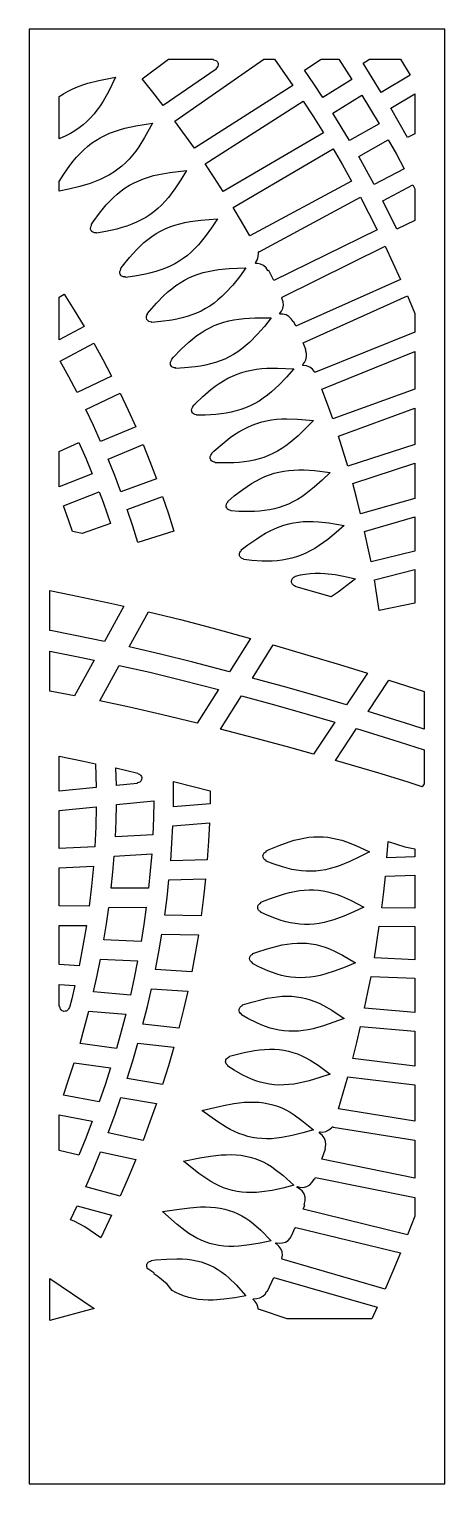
# Model space of a CAD drawing. Extents: x 0 to 400, y 0 to 1400.
import ezdxf

# ---------------------------------------------------------------- set-up
doc = ezdxf.new("R2010")
doc.units = 0
doc.layers.add('CUT', color=1, linetype='CONTINUOUS')
doc.layers.add('OUTLINE', color=7, linetype='CONTINUOUS')

msp = doc.modelspace()

# ---------------------------------------------------------------- linework, layer by layer
at = {"layer": 'CUT'}
for points in [[(108.9, 1352.01), (134.1, 1371), (176.89, 1371), (177.05, 1370.59), (177.24, 1370.45), (178.75, 1370.22), (179.55, 1369.89), (180.27, 1369.41), (180.88, 1368.81), (181.35, 1368.1), (181.55, 1367.72), (181.8, 1366.9), (181.87, 1365.62), (181.57, 1364.36), (180.93, 1363.25), (179.82, 1362.2), (179.74, 1361.98), (179.84, 1361.54), (129.05, 1326.46), (119.09, 1339.28)], [(236.18, 1371), (253.74, 1345.76), (159, 1285.48), (140.28, 1311.55), (225.8, 1371)], [(273.86, 1347.44), (265.08, 1360.5), (280.89, 1371), (297.9, 1371), (310.59, 1351.57), (282.44, 1334.33)], [(357.16, 1371), (366.68, 1355.51), (338.8, 1339.07), (321.22, 1367.07), (327.36, 1371)], [(59.15, 1314.59), (55.66, 1311.13), (51.98, 1307.89), (48.11, 1304.9), (44.03, 1302.13), (39.75, 1299.58), (35.29, 1297.25), (29, 1294.43), (29, 1334.98), (33.09, 1337.66), (37.44, 1340.14), (41.97, 1342.38), (46.68, 1344.41), (51.56, 1346.23), (56.6, 1347.85), (67.04, 1350.61), (83.27, 1353.9), (76.32, 1339.6), (71.22, 1330.56), (68.45, 1326.28), (65.53, 1322.17), (62.43, 1318.27)], [(169.41, 1270.27), (263.77, 1330.71), (273.61, 1315.47), (283.18, 1300.15), (186.72, 1243.71), (178.18, 1257.03)], [(308.18, 1292.64), (292.06, 1319.2), (320.09, 1336.49), (328.52, 1322.7), (336.75, 1308.86)], [(356.14, 1309.76), (347.9, 1323.92), (371, 1337.64), (371, 1299.27), (364.18, 1295.54)], [(77.28, 1259.72), (72.93, 1257.36), (68.4, 1255.23), (63.71, 1253.3), (58.87, 1251.55), (48.8, 1248.52), (38.32, 1245.94), (29, 1243.89), (29, 1253.44), (33.4, 1260.33), (39.3, 1268.82), (42.4, 1272.85), (45.63, 1276.72), (49, 1280.39), (52.52, 1283.85), (56.22, 1287.09), (60.09, 1290.1), (64.15, 1292.86), (68.38, 1295.39), (72.8, 1297.67), (77.39, 1299.71), (82.15, 1301.53), (87.07, 1303.13), (92.12, 1304.54), (102.57, 1306.85), (118.76, 1309.47), (111.15, 1295.57), (105.63, 1286.82), (102.68, 1282.68), (99.58, 1278.73), (96.31, 1274.99), (92.87, 1271.46), (89.25, 1268.17), (85.45, 1265.11), (81.46, 1262.3)], [(331.99, 1250.39), (317.09, 1277.3), (345.55, 1293.58), (353.34, 1279.61), (360.93, 1265.59)], [(292.41, 1284.86), (301.45, 1269.37), (310.22, 1253.81), (212.21, 1201.21), (204.37, 1214.76), (196.31, 1228.23)], [(59.38, 1206.77), (59.14, 1207.6), (59.07, 1208.46), (59.27, 1209.73), (59.94, 1211.13), (59.94, 1211.36), (59.68, 1211.73), (61.53, 1214.41), (67.67, 1222.83), (74.13, 1230.74), (77.52, 1234.44), (81.04, 1237.95), (84.71, 1241.24), (88.53, 1244.31), (92.51, 1247.13), (96.66, 1249.71), (100.98, 1252.05), (105.46, 1254.13), (110.1, 1255.98), (114.89, 1257.59), (119.83, 1258.98), (124.89, 1260.17), (135.33, 1262.05), (151.46, 1263.98), (146.02, 1254.92), (140.31, 1246.2), (134.17, 1238.06), (130.9, 1234.26), (127.48, 1230.68), (123.9, 1227.32), (120.15, 1224.2), (116.23, 1221.32), (112.14, 1218.69), (107.88, 1216.29), (103.46, 1214.13), (98.87, 1212.2), (94.14, 1210.47), (89.26, 1208.92), (84.26, 1207.55), (73.94, 1205.21), (64.93, 1203.58), (64.7, 1203.96), (64.49, 1204.06), (62.97, 1204.03), (62.12, 1204.21), (61.34, 1204.55), (60.31, 1205.34), (59.77, 1206.01)], [(371, 1246.28), (371, 1215.91), (353.86, 1207.61), (340.18, 1234.85), (369.03, 1250.12)], [(221.43, 1185.72), (318.66, 1238.29), (326.91, 1222.58), (334.89, 1206.8), (235.48, 1158.03), (230.53, 1167.56), (230.13, 1167.5), (229.77, 1167.75), (227.94, 1170.39), (225.57, 1172.44), (222.75, 1173.82), (219.67, 1174.46), (218.12, 1174.43), (217.77, 1174.74), (217.76, 1175.21), (218.11, 1175.63), (219.67, 1178.32), (220.51, 1181.3), (220.6, 1184.43), (220.54, 1185.4), (220.83, 1185.75), (221.05, 1185.82)], [(87.29, 1166.62), (87.51, 1167.45), (88.21, 1168.8), (88.21, 1169.02), (87.98, 1169.38), (89.92, 1171.94), (96.44, 1180.05), (103.23, 1187.64), (106.78, 1191.18), (110.44, 1194.53), (114.24, 1197.65), (118.18, 1200.54), (122.26, 1203.18), (126.49, 1205.58), (130.88, 1207.72), (135.42, 1209.61), (140.1, 1211.25), (144.92, 1212.66), (149.87, 1213.84), (154.93, 1214.82), (165.34, 1216.26), (181.37, 1217.54), (175.54, 1208.76), (169.44, 1200.33), (162.95, 1192.49), (159.51, 1188.85), (155.95, 1185.43), (152.23, 1182.24), (148.36, 1179.29), (144.34, 1176.59), (140.16, 1174.14), (135.83, 1171.93), (131.34, 1169.96), (126.71, 1168.22), (121.94, 1166.69), (117.04, 1165.36), (112.03, 1164.2), (101.7, 1162.29), (92.84, 1161.05), (92.63, 1161.44), (92.42, 1161.55), (91.39, 1161.54), (90.54, 1161.67), (89.34, 1162.17), (88.66, 1162.69), (88.09, 1163.34), (87.65, 1164.08), (87.36, 1164.9), (87.24, 1165.75)], [(243.59, 1141.75), (243.44, 1142.06), (342.54, 1191.07), (350, 1175.15), (357.19, 1159.16), (256.54, 1114.21), (254.66, 1118.29), (254.26, 1118.25), (253.9, 1118.51), (252.22, 1121.19), (249.94, 1123.35), (247.2, 1124.87), (244.16, 1125.64), (241.65, 1125.67), (241.33, 1125.97), (241.3, 1126.41), (242.88, 1128.4), (244.2, 1131.24), (244.78, 1134.3), (244.57, 1137.41), (243.25, 1141.18), (243.28, 1141.41)], [(113.04, 1123.86), (113.39, 1124.66), (113.99, 1125.6), (114.01, 1125.83), (113.79, 1126.22), (115.74, 1128.56), (122.61, 1136.36), (129.72, 1143.64), (133.42, 1147.02), (137.22, 1150.19), (141.13, 1153.14), (145.17, 1155.85), (149.35, 1158.32), (153.66, 1160.53), (158.11, 1162.48), (162.69, 1164.18), (167.4, 1165.62), (172.24, 1166.82), (177.2, 1167.8), (182.25, 1168.57), (192.61, 1169.57), (208.53, 1170.19), (202.3, 1161.71), (195.84, 1153.57), (189.01, 1146.04), (185.43, 1142.56), (181.72, 1139.31), (177.88, 1136.28), (173.9, 1133.51), (169.79, 1130.98), (165.53, 1128.71), (161.13, 1126.69), (156.59, 1124.92), (151.92, 1123.37), (147.12, 1122.05), (142.21, 1120.92), (137.19, 1119.97), (126.88, 1118.49), (118.2, 1117.63), (118.15, 1117.83), (117.82, 1118.13), (116.39, 1118.25), (115.18, 1118.68), (114.45, 1119.16), (113.84, 1119.78), (113.36, 1120.5), (112.93, 1121.73), (112.85, 1122.58)], [(52.96, 1113.93), (29, 1101.11), (29, 1142.17), (33.7, 1145), (43.51, 1129.52)], [(364.07, 1143.23), (371, 1126.46), (371, 1108.46), (275.39, 1069.81), (275.33, 1069.95), (275.05, 1069.9), (274.82, 1069.97), (274.63, 1070.14), (272.64, 1072.76), (269.95, 1074.79), (266.83, 1076.03), (263.68, 1076.35), (263.47, 1076.41), (263.18, 1076.73), (263.14, 1076.95), (263.29, 1077.35), (264.8, 1079.03), (266.24, 1081.79), (266.95, 1084.82), (266.88, 1087.94), (265.99, 1091.23), (266.06, 1091.44), (266.36, 1091.71), (263.69, 1098.02)], [(135.94, 1077.7), (135.9, 1078.58), (136.02, 1079.43), (136.31, 1080.24), (137.13, 1081.51), (137.16, 1081.74), (136.96, 1082.13), (138.99, 1084.36), (146.19, 1091.84), (153.61, 1098.8), (157.44, 1102.01), (161.36, 1105.01), (165.39, 1107.79), (169.53, 1110.33), (173.78, 1112.61), (178.16, 1114.63), (182.66, 1116.39), (187.28, 1117.89), (192.02, 1119.14), (196.87, 1120.14), (201.82, 1120.91), (206.86, 1121.47), (217.16, 1122.05), (232.92, 1122.02), (226.33, 1113.83), (219.52, 1106), (212.37, 1098.78), (208.65, 1095.47), (204.81, 1092.38), (200.86, 1089.52), (196.78, 1086.92), (192.57, 1084.58), (188.24, 1082.49), (183.78, 1080.66), (179.2, 1079.07), (174.5, 1077.73), (169.69, 1076.6), (164.76, 1075.68), (159.75, 1074.93), (149.48, 1073.88), (141.18, 1073.4), (141.13, 1073.62), (140.8, 1073.93), (139.68, 1074), (138.84, 1074.21), (138.05, 1074.58), (137.35, 1075.09), (136.53, 1076.08), (136.15, 1076.87)], [(29.9, 1080.41), (62.25, 1097.85), (70.99, 1082.01), (79.37, 1066.05), (46.24, 1050.28), (38.24, 1065.4)], [(281.75, 1053.41), (345.66, 1079.49), (371, 1089.83), (371, 1053.54), (292.06, 1024.86), (287.01, 1039.16)], [(156.53, 1034.62), (157.07, 1035.8), (157.76, 1036.69), (157.74, 1037.14), (157.61, 1037.32), (159.67, 1039.39), (167.19, 1046.56), (174.89, 1053.18), (178.85, 1056.23), (182.89, 1059.06), (187.02, 1061.66), (191.24, 1064.02), (195.57, 1066.12), (200.01, 1067.96), (204.55, 1069.53), (209.21, 1070.83), (213.96, 1071.88), (218.81, 1072.68), (223.74, 1073.25), (228.76, 1073.6), (238.98, 1073.76), (254.57, 1073.09), (247.63, 1065.2), (240.48, 1057.68), (233.04, 1050.78), (229.19, 1047.63), (225.23, 1044.71), (221.17, 1042.02), (217, 1039.6), (212.71, 1037.43), (208.32, 1035.53), (203.81, 1033.88), (199.19, 1032.49), (194.47, 1031.34), (189.64, 1030.42), (184.73, 1029.69), (179.72, 1029.16), (169.5, 1028.52), (161.33, 1028.38), (161.17, 1028.78), (160.98, 1028.91), (159.52, 1029.14), (158.72, 1029.46), (158, 1029.93), (157.37, 1030.54), (156.69, 1031.65), (156.44, 1032.47), (156.34, 1033.34)], [(87.57, 1049.62), (95.22, 1033.44), (102.53, 1017.16), (68.84, 1003), (61.86, 1018.43), (54.54, 1033.77)], [(174.33, 988.7), (174.82, 989.91), (175.78, 991.13), (175.83, 991.35), (175.67, 991.77), (177.79, 993.73), (185.6, 1000.57), (193.58, 1006.86), (197.65, 1009.73), (201.8, 1012.39), (206.02, 1014.82), (210.33, 1017), (214.73, 1018.91), (219.21, 1020.57), (223.79, 1021.95), (228.46, 1023.06), (233.22, 1023.91), (238.06, 1024.51), (242.98, 1024.87), (247.96, 1025.02), (258.09, 1024.76), (273.5, 1023.46), (266.21, 1015.88), (258.75, 1008.67), (251.03, 1002.1), (247.05, 999.11), (242.98, 996.36), (238.82, 993.85), (234.57, 991.6), (230.21, 989.61), (225.76, 987.89), (221.21, 986.44), (216.57, 985.24), (211.83, 984.28), (207, 983.55), (202.1, 983.03), (197.11, 982.7), (186.96, 982.49), (179.04, 982.68), (178.9, 983.08), (178.72, 983.22), (177.24, 983.51), (176.44, 983.87), (175.41, 984.68), (174.89, 985.36), (174.5, 986.13), (174.28, 986.98), (174.22, 987.84)], [(371, 1000.28), (306.53, 979.41), (302.18, 993.87), (297.61, 1008.28), (371, 1035.21)], [(29, 993.51), (47.87, 1002.03), (54.5, 987), (60.81, 971.87), (29, 959.36)], [(109.63, 1000.4), (116.22, 983.92), (122.45, 967.35), (88.28, 954.81), (82.32, 970.53), (76.03, 986.16)], [(311.29, 962.66), (371, 982.2), (371, 948.37), (318.83, 933.5), (315.17, 948.1)], [(189.71, 940.41), (189.6, 941.27), (189.77, 942.57), (190.31, 943.76), (191.26, 944.89), (191.31, 945.11), (191.17, 945.51), (197.39, 950.74), (205.55, 956.99), (209.68, 959.89), (213.87, 962.59), (218.11, 965.08), (222.42, 967.32), (226.79, 969.32), (231.25, 971.06), (235.78, 972.52), (240.39, 973.71), (245.07, 974.63), (249.82, 975.29), (254.65, 975.69), (259.54, 975.85), (264.48, 975.79), (274.5, 975.13), (289.69, 973.2), (282.09, 965.93), (274.33, 959.04), (266.34, 952.79), (262.25, 949.98), (258.08, 947.39), (253.83, 945.06), (249.49, 942.98), (245.08, 941.18), (240.58, 939.64), (235.99, 938.37), (231.33, 937.37), (226.59, 936.61), (221.77, 936.08), (216.88, 935.76), (211.92, 935.63), (201.85, 935.83), (194.27, 936.33), (194.14, 936.75), (193.96, 936.89), (192.86, 937.11), (192.04, 937.42), (190.98, 938.16), (190.17, 939.19)], [(67.49, 954.83), (71.28, 944.63), (78.44, 924.12), (50.98, 914.75), (41.84, 916.63), (38.31, 926.67), (32.96, 941.11)], [(128.46, 950.31), (133.97, 933.56), (139.14, 916.72), (104.57, 905.8), (99.64, 921.77), (94.37, 937.67)], [(202.72, 896.22), (203.42, 897.33), (204.22, 898.12), (204.29, 898.34), (204.16, 898.77), (210.54, 903.69), (218.95, 909.61), (223.19, 912.34), (227.48, 914.86), (231.81, 917.17), (236.2, 919.24), (240.64, 921.06), (245.15, 922.61), (249.71, 923.89), (254.34, 924.89), (259.03, 925.61), (263.77, 926.07), (268.58, 926.28), (273.43, 926.24), (278.32, 925.98), (288.22, 924.91), (303.18, 922.36), (295.27, 915.41), (287.23, 908.85), (278.99, 902.93), (274.79, 900.28), (270.52, 897.87), (266.18, 895.71), (261.78, 893.81), (257.31, 892.19), (252.77, 890.84), (248.16, 889.76), (243.49, 888.94), (238.75, 888.38), (233.94, 888.05), (229.08, 887.93), (224.16, 888), (214.19, 888.61), (206.71, 889.42), (206.7, 889.63), (206.44, 889.99), (205.01, 890.39), (204.25, 890.82), (203.29, 891.7), (202.83, 892.43), (202.51, 893.24), (202.34, 894.53), (202.45, 895.4)], [(322.79, 916.59), (371, 930.5), (371, 897.56), (328.96, 887.18), (325.99, 901.91)], [(252.97, 870.61), (253.45, 871.33), (254.06, 871.94), (254.8, 872.43), (255.71, 872.83), (255.92, 873.24), (255.89, 873.47), (256.43, 873.63), (261.02, 874.71), (265.66, 875.53), (270.34, 876.06), (275.07, 876.33), (279.85, 876.33), (284.65, 876.1), (294.36, 874.99), (304.15, 873.2), (313.96, 871), (301.62, 861.19), (297.45, 858.14), (290.53, 853.54), (256.02, 863.57), (255.99, 864.01), (255.85, 864.19), (254.82, 864.64), (253.76, 865.4), (253.21, 866.07), (252.79, 866.84), (252.54, 867.66), (252.47, 868.96), (252.63, 869.8)], [(371, 879.87), (371, 847.63), (336.92, 840.47), (334.63, 855.32), (332.12, 870.12)], [(20, 859.86), (40.16, 855.72), (76.58, 847.9), (91.13, 844.6), (72.45, 810.62), (58.27, 813.65), (22.12, 820.96), (20, 821.21)], [(157.44, 790.88), (126.36, 798.58), (96.32, 805.46), (114.77, 839.19), (145.61, 831.73), (177.21, 823.47), (212.93, 813.54), (192.84, 781.53)], [(20, 801.41), (48.68, 795.72), (62.64, 792.78), (43.76, 758.42), (20, 762.99)], [(305.21, 749.74), (278.5, 757.64), (248.16, 766.33), (215.02, 775.53), (234.86, 807.31), (268.16, 797.61), (298.53, 788.49), (325.52, 780.14)], [(86.61, 787.69), (116.17, 781.04), (146.91, 773.53), (182.08, 764.38), (161.75, 731.98), (126.91, 740.56), (96.7, 747.51), (67.96, 753.6)], [(380, 762.53), (380, 726.32), (367.31, 730.49), (326.06, 743.41), (346.12, 773.59)], [(217.1, 717.76), (184.28, 726.29), (204.36, 758.45), (237.35, 749.42), (267.61, 740.86), (294.12, 733.13), (273.56, 702.35), (247.34, 709.63)], [(294.74, 696.3), (315.06, 726.86), (356.13, 714.16), (380, 706.41), (380, 673.66), (378, 670.89), (363.7, 675.52), (335.64, 684.23)], [(52.37, 695.57), (64.02, 693.1), (64.64, 670.12), (29, 666.55), (29, 700.18)], [(104.04, 674.26), (104.03, 674.07), (83.94, 672.05), (83.57, 688.97), (104.55, 684.08), (104.53, 683.87), (104.76, 683.48), (106.15, 682.9), (106.85, 682.41), (107.44, 681.79), (108.07, 680.68), (108.3, 679.86), (108.37, 679.01), (108.17, 677.75), (107.84, 676.97), (107.35, 676.26), (106.4, 675.41), (105.65, 675.01), (104.3, 674.63)], [(138.94, 675.84), (174.28, 666.91), (174.12, 654.35), (138.81, 651.64)], [(63.25, 613.15), (29, 611.61), (29, 647.95), (64.64, 651.64), (64.18, 632.42)], [(83.94, 653.65), (120.02, 657.38), (119.68, 641.02), (119.03, 624.64), (83, 622.72), (83.62, 638.19)], [(173.58, 636.2), (172.69, 618.43), (171.45, 600.63), (136.21, 599.59), (137.4, 616.49), (138.25, 633.37)], [(226.21, 607.19), (226.85, 607.76), (227.8, 608.34), (227.92, 608.54), (227.89, 608.98), (231.06, 610.4), (240.69, 614.44), (250.24, 617.91), (254.98, 619.35), (259.7, 620.57), (264.39, 621.54), (269.05, 622.25), (273.69, 622.68), (278.3, 622.83), (282.89, 622.69), (287.46, 622.27), (291.99, 621.57), (296.51, 620.6), (300.99, 619.39), (305.45, 617.95), (314.3, 614.49), (327.42, 608.36), (318, 603.44), (308.56, 598.92), (299.14, 595.1), (294.44, 593.51), (289.75, 592.17), (285.07, 591.09), (280.42, 590.3), (275.77, 589.78), (271.15, 589.56), (266.55, 589.61), (261.96, 589.95), (257.39, 590.54), (252.83, 591.38), (248.28, 592.45), (243.74, 593.72), (234.67, 596.75), (228, 599.36), (228, 599.78), (227.88, 599.98), (226.68, 600.71), (225.8, 601.64), (225.38, 602.4), (225.11, 603.21), (225.01, 604.49), (225.16, 605.34), (225.47, 606.14)], [(371, 611.06), (371, 603.34), (344.29, 602.61), (345.46, 618.36), (361.52, 613.16)], [(117.91, 606.26), (116.58, 589.82), (114.93, 573.36), (79.03, 573.15), (80.6, 588.69), (81.87, 604.21)], [(57.75, 555.88), (29, 556.19), (29, 592.97), (61.91, 594.56), (60.07, 575.24)], [(169.81, 582.4), (167.85, 564.56), (165.54, 546.7), (130.47, 547.32), (132.68, 564.29), (134.56, 581.23)], [(342.71, 585), (371, 585.86), (371, 554.13), (339.29, 554.44), (341.11, 569.72)], [(220.96, 557.68), (221.92, 558.54), (222.89, 559.06), (223.02, 559.26), (223.01, 559.71), (231.2, 562.97), (240.94, 566.38), (245.76, 567.84), (250.55, 569.1), (255.3, 570.13), (260.01, 570.91), (264.69, 571.43), (269.33, 571.67), (273.92, 571.63), (278.48, 571.3), (283, 570.68), (287.47, 569.79), (291.91, 568.63), (296.31, 567.23), (300.67, 565.59), (309.3, 561.75), (322.04, 555.03), (312.42, 550.47), (302.8, 546.32), (293.22, 542.86), (288.47, 541.46), (283.73, 540.3), (279.03, 539.41), (274.35, 538.8), (269.7, 538.48), (265.09, 538.44), (260.51, 538.69), (255.97, 539.22), (251.45, 540.01), (246.96, 541.04), (242.49, 542.31), (238.04, 543.77), (229.18, 547.19), (222.74, 550.06), (222.77, 550.51), (222.65, 550.71), (221.43, 551.52), (220.84, 552.13), (220.39, 552.85), (220.07, 553.65), (219.91, 554.93), (220.12, 556.2), (220.46, 556.98)], [(112.7, 554.92), (110.37, 538.43), (107.73, 521.93), (72.04, 523.42), (74.56, 539), (76.77, 554.57)], [(29, 499.74), (29, 537.41), (55.07, 537.23), (51.84, 517.84), (48.13, 498.45)], [(336.92, 536.77), (371, 536.56), (371, 504.32), (332.12, 506.14), (334.63, 521.46)], [(162.81, 528.41), (159.79, 510.53), (156.41, 492.63), (121.59, 494.94), (124.81, 511.93), (127.71, 528.92)], [(213.29, 508.42), (213.92, 508.99), (215.21, 509.71), (215.39, 510.12), (215.35, 510.33), (218.99, 511.64), (228.92, 514.92), (238.71, 517.63), (243.54, 518.7), (248.32, 519.54), (253.05, 520.13), (257.73, 520.46), (262.36, 520.51), (266.93, 520.28), (271.44, 519.76), (275.91, 518.95), (280.32, 517.87), (284.67, 516.52), (288.98, 514.92), (293.24, 513.09), (301.62, 508.86), (313.96, 501.56), (304.15, 497.37), (294.36, 493.59), (284.65, 490.5), (279.85, 489.28), (275.07, 488.32), (270.34, 487.62), (265.66, 487.2), (261.02, 487.06), (256.43, 487.22), (251.88, 487.66), (247.39, 488.37), (242.93, 489.36), (238.51, 490.59), (234.13, 492.05), (229.78, 493.71), (221.14, 497.53), (214.82, 500.71), (214.87, 501.16), (214.76, 501.36), (213.51, 502.26), (212.95, 502.9), (212.53, 503.64), (212.25, 504.45), (212.15, 505.72), (212.41, 506.97), (212.78, 507.74)], [(104.39, 503.44), (101.06, 486.93), (97.42, 470.42), (62.03, 473.63), (65.49, 489.22), (68.65, 504.81)], [(29.41, 459.55), (29, 459.71), (29, 480.74), (44.12, 479.77), (41.09, 466.84), (39, 458.48), (38.78, 458.5), (38.38, 458.28), (37.99, 457.25), (37.55, 456.51), (36.98, 455.88), (36.31, 455.37), (35.55, 454.99), (34.73, 454.77), (33.46, 454.75), (32.64, 454.93), (31.85, 455.27), (31.16, 455.75), (30.57, 456.36), (30.1, 457.07), (29.78, 457.86), (29.55, 459.36)], [(152.59, 474.33), (148.5, 456.43), (144.05, 438.53), (109.55, 442.52), (113.8, 459.52), (117.72, 476.51)], [(325.99, 473.11), (328.96, 488.44), (371, 486.62), (371, 453.69), (322.79, 457.77)], [(202.03, 456.84), (202.28, 457.65), (202.94, 458.74), (203.88, 459.59), (205.26, 460.26), (205.4, 460.44), (205.43, 460.9), (214.19, 463.62), (224.16, 466.27), (229.08, 467.34), (233.94, 468.22), (238.75, 468.87), (243.49, 469.27), (248.16, 469.4), (252.77, 469.26), (257.31, 468.83), (261.78, 468.12), (266.18, 467.12), (270.52, 465.85), (274.79, 464.3), (278.99, 462.51), (283.14, 460.49), (291.27, 455.88), (303.18, 448.01), (293.2, 444.19), (283.26, 440.78), (273.43, 438.07), (268.58, 437.04), (263.77, 436.27), (259.03, 435.76), (254.34, 435.53), (249.71, 435.59), (245.15, 435.94), (240.64, 436.57), (236.2, 437.48), (231.81, 438.66), (227.48, 440.08), (223.19, 441.74), (218.95, 443.6), (210.54, 447.8), (204.39, 451.3), (204.45, 451.75), (204.35, 451.96), (203.16, 452.91), (202.42, 453.93), (202.01, 455.14), (201.94, 455.99)], [(92.96, 451.93), (88.65, 435.42), (84.01, 418.92), (49.01, 423.86), (53.41, 439.44), (57.52, 455.02)], [(318.83, 440.06), (371, 435.82), (371, 401.99), (311.29, 409.36), (315.17, 424.71)], [(104.57, 424.1), (139.14, 420.22), (133.97, 402.34), (128.46, 384.46), (94.37, 390.16), (99.64, 407.12)], [(189.32, 407.99), (189.91, 409.11), (190.47, 409.74), (191.5, 410.45), (192.53, 410.87), (192.74, 411.28), (192.71, 411.49), (196.74, 412.59), (206.91, 415.09), (216.88, 417.03), (221.77, 417.7), (226.59, 418.16), (231.33, 418.36), (235.99, 418.31), (240.58, 417.97), (245.08, 417.35), (249.49, 416.45), (253.83, 415.26), (258.08, 413.79), (262.25, 412.05), (266.34, 410.07), (270.37, 407.86), (278.24, 402.86), (289.69, 394.42), (279.55, 390.98), (269.47, 387.96), (259.54, 385.63), (254.65, 384.8), (249.82, 384.21), (245.07, 383.9), (240.39, 383.86), (235.78, 384.11), (231.25, 384.66), (226.79, 385.48), (222.42, 386.59), (218.11, 387.96), (213.87, 389.58), (209.68, 391.43), (205.55, 393.48), (197.39, 398.08), (191.22, 402.01), (191.3, 402.2), (191.22, 402.65), (190.14, 403.62), (189.65, 404.31), (189.3, 405.08), (189.06, 406.32), (189.11, 407.17)], [(78.44, 400.45), (73.13, 383.98), (67.49, 367.52), (32.96, 374.2), (38.31, 389.73), (43.36, 405.28)], [(297.61, 360.96), (302.18, 376.3), (306.53, 391.64), (371, 383.91), (371, 348.97)], [(122.45, 366.19), (116.22, 348.35), (109.63, 330.53), (76.03, 337.93), (82.32, 354.84), (88.28, 371.78)], [(273.5, 340.86), (263.21, 337.8), (253, 335.17), (242.98, 333.23), (238.06, 332.59), (233.22, 332.21), (228.46, 332.09), (223.79, 332.25), (219.21, 332.7), (214.73, 333.43), (210.33, 334.45), (206.02, 335.76), (201.8, 337.32), (197.65, 339.14), (193.58, 341.18), (189.57, 343.42), (181.68, 348.41), (166.15, 359.46), (186.96, 364.2), (197.11, 366.06), (202.1, 366.74), (207, 367.22), (211.83, 367.48), (216.57, 367.49), (221.21, 367.23), (225.76, 366.7), (230.21, 365.89), (234.57, 364.79), (238.82, 363.41), (242.98, 361.75), (247.05, 359.82), (251.03, 357.65), (254.93, 355.25), (262.51, 349.87)], [(60.81, 349.12), (54.5, 332.7), (47.87, 316.32), (29, 320.99), (29, 355.15)], [(292.16, 343.51), (292.51, 343.18), (371, 330.65), (371, 294.36), (281.75, 312.59), (285.11, 322.38), (284.79, 322.63), (284.71, 322.84), (285.39, 326.44), (285.12, 329.81), (283.95, 332.98), (281.96, 335.72), (279.51, 337.67), (279.35, 337.86), (279.28, 338.11), (279.32, 338.35), (279.67, 338.7), (279.91, 338.74), (282.56, 338.59), (285.62, 339.21), (288.44, 340.58), (290.84, 342.62), (291.52, 343.35), (291.71, 343.49)], [(68.84, 319.62), (102.53, 312.33), (95.22, 294.56), (87.57, 276.82), (54.54, 285.94), (61.86, 302.77)], [(204.55, 280.75), (200.01, 281.39), (195.57, 282.32), (191.24, 283.54), (187.02, 285.04), (182.89, 286.8), (178.85, 288.81), (174.89, 291.05), (171.01, 293.49), (163.41, 298.86), (148.5, 310.69), (164.3, 313.71), (174.65, 315.4), (184.73, 316.54), (189.64, 316.82), (194.47, 316.88), (199.19, 316.69), (203.81, 316.24), (208.32, 315.51), (212.71, 314.51), (217, 313.21), (221.17, 311.64), (225.23, 309.78), (229.19, 307.66), (233.04, 305.3), (236.8, 302.71), (244.09, 296.95), (254.57, 287.38), (244.15, 284.72), (233.84, 282.48), (223.74, 280.94), (218.81, 280.5), (213.96, 280.31), (209.21, 280.39)], [(274.49, 293.62), (274.89, 293.6), (275.39, 294.9), (371, 275.73), (371, 257.73), (364.07, 239.54), (263.69, 264.3), (265.14, 268.1), (264.94, 268.22), (264.76, 268.64), (265.7, 272.52), (265.54, 275.89), (264.49, 279.09), (262.6, 281.9), (260.03, 284.09), (257.88, 285.13), (257.75, 285.32), (257.75, 285.76), (257.87, 285.95), (258.28, 286.14), (260.28, 285.52), (263.72, 285.36), (267.06, 286.15), (270.06, 287.84), (272.47, 290.28), (274.16, 293.33)], [(53.77, 247.33), (43.4, 252.98), (39.75, 254.12), (46.24, 267.74), (79.37, 258.72), (68.99, 236.96)], [(182.66, 229.42), (178.16, 230.26), (173.78, 231.39), (169.53, 232.81), (165.39, 234.5), (161.36, 236.46), (157.44, 238.67), (153.61, 241.1), (149.86, 243.73), (142.57, 249.49), (128.33, 262.08), (144.24, 264.48), (154.65, 265.76), (164.76, 266.49), (169.69, 266.57), (174.5, 266.42), (179.2, 266.04), (183.78, 265.39), (188.24, 264.46), (192.57, 263.26), (196.78, 261.77), (200.86, 260), (204.81, 257.95), (208.65, 255.64), (212.37, 253.08), (215.99, 250.3), (222.96, 244.17), (232.92, 234.03), (222.38, 231.78), (211.97, 229.94), (201.82, 228.81), (196.87, 228.57), (192.02, 228.58), (187.28, 228.86)], [(255.67, 246.14), (256.04, 246.43), (256.43, 246.4), (256.54, 246.66), (357.19, 222.21), (350, 204.76), (342.54, 187.32), (243.44, 216.14), (243.56, 216.42), (243.33, 216.59), (243.22, 216.8), (243.21, 217.05), (243.66, 220.2), (243.3, 223.36), (242.16, 226.31), (240.3, 228.88), (237.85, 230.9), (237.44, 231.14), (237.29, 231.6), (237.37, 231.83), (237.53, 232.02), (238, 232.13), (240.61, 231.65), (243.65, 231.85), (246.54, 232.79), (249.12, 234.39), (251.23, 236.58), (252.76, 239.25)], [(113.61, 212.06), (114.09, 212.77), (114.69, 213.38), (115.78, 214.04), (117.27, 214.45), (117.44, 214.6), (117.55, 215.03), (121.62, 215.47), (132.07, 216.34), (142.21, 216.65), (147.12, 216.52), (151.92, 216.17), (156.59, 215.58), (161.13, 214.73), (165.53, 213.61), (169.79, 212.21), (173.9, 210.52), (177.88, 208.55), (181.72, 206.32), (185.43, 203.81), (189.01, 201.07), (192.47, 198.09), (199.11, 191.59), (208.53, 180.89), (197.89, 179.05), (187.4, 177.63), (177.2, 176.9), (172.24, 176.87), (167.4, 177.09), (162.69, 177.57), (158.11, 178.33), (153.66, 179.37), (149.35, 180.7), (145.17, 182.32), (141.13, 184.21), (137.73, 186.08), (132.88, 192.08), (123.88, 199.6), (120.09, 202.18), (120.18, 202.63), (119.93, 203.02), (115.04, 206.35), (114.36, 206.9), (113.61, 207.94), (113.18, 209.15), (113.12, 210.42), (113.29, 211.27)], [(20, 157.34), (20, 197.73), (62.6, 168.73)], [(229.2, 185.61), (229.38, 185.55), (235.48, 198.55), (334.89, 170.03), (329.86, 159), (248.12, 159), (221.53, 167.96), (221.25, 167.75), (221.01, 167.72), (220.59, 167.95), (220.33, 168.78), (220.15, 170.46), (219.06, 173.38), (217.29, 175.93), (215.71, 177.35), (215.69, 177.82), (215.81, 178.03), (216.24, 178.22), (219.11, 178.27), (222.06, 179.07), (224.73, 180.58), (226.95, 182.68), (228.62, 185.33), (228.77, 185.5)]]:
    msp.add_lwpolyline(points, close=True, dxfattribs=at)
at = {"layer": 'OUTLINE'}
msp.add_lwpolyline([(0, 0), (400, 0), (400, 1400), (0, 1400)], close=True, dxfattribs=at)

doc.saveas('drawing.dxf')
